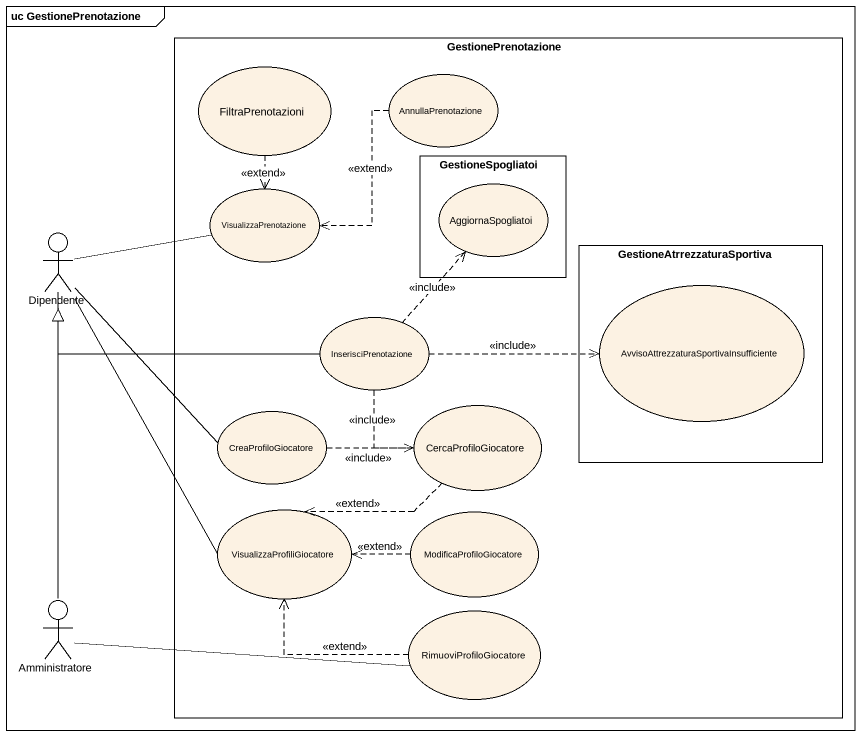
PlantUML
@startuml
mainframe uc GestionePrenotazione
rectangle GestionePrenotazione {
  usecase FiltraPrenotazioni
  usecase AnnullaPrenotazione
  rectangle GestioneSpogliatoi {
    usecase AggiornaSpogliatoi
  }
  usecase VisualizzaPrenotazione
  rectangle GestioneAtrrezzaturaSportiva {
    usecase "AvvisoAttrezzaturaSportivaInsufficiente" as AvvisoAttrezzaturaSportivaIn
  }
  usecase InserisciPrenotazione
  usecase CercaProfiloGiocatore
  usecase CreaProfiloGiocatore
  usecase VisualizzaProfiliGiocatore
  usecase ModificaProfiloGiocatore
  usecase RimuoviProfiloGiocatore
}
actor Dipendente
actor Amministratore
FiltraPrenotazioni ..> VisualizzaPrenotazione : <<extend>>
AnnullaPrenotazione ..> VisualizzaPrenotazione : <<extend>>
Dipendente -right- VisualizzaPrenotazione
Dipendente -right- InserisciPrenotazione
Dipendente -- CreaProfiloGiocatore
Dipendente -- VisualizzaProfiliGiocatore
InserisciPrenotazione .up.> AggiornaSpogliatoi : <<include>>
InserisciPrenotazione .right.> AvvisoAttrezzaturaSportivaIn : <<include>>
InserisciPrenotazione ..> CercaProfiloGiocatore : <<include>>
CercaProfiloGiocatore .left.> VisualizzaProfiliGiocatore : <<extend>>
CreaProfiloGiocatore .right.> CercaProfiloGiocatore : <<include>>
ModificaProfiloGiocatore .left.> VisualizzaProfiliGiocatore : <<extend>>
Amministratore -up-|> Dipendente
Amministratore -right- RimuoviProfiloGiocatore
RimuoviProfiloGiocatore .left.> VisualizzaProfiliGiocatore : <<extend>>
@enduml
